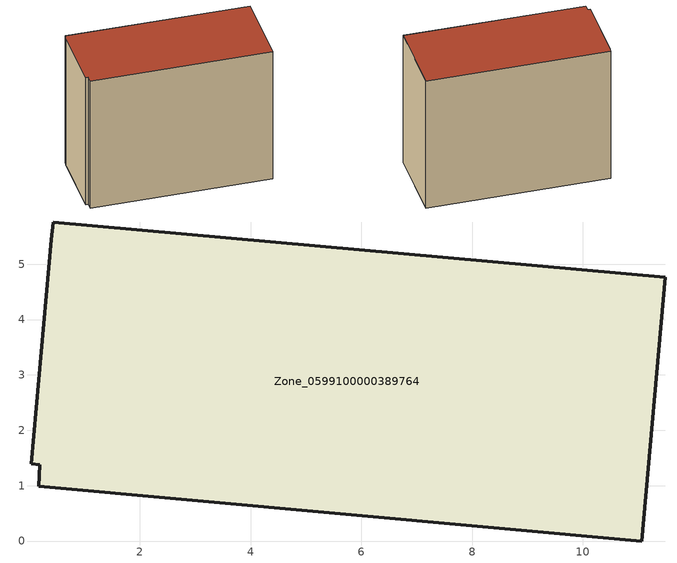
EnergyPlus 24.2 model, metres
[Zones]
Zone_0599100000389764
 floor ground (C_G): 0.44,5.76 11.49,4.76 11.06,0 0.17,0.98 0.19,1.38 0.04,1.4 0.4,5.44 z0
 wall outside (C_F): 0.4,5.44 0.04,1.4 0.19,1.38 0.17,0.98 11.06,0 11.49,4.76 0.44,5.76 0.4,5.44 z0:8.91
 roof outside (C_R): 11.49,4.76 0.44,5.76 0.4,5.44 0.04,1.4 0.19,1.38 0.17,0.98 11.06,0 z8.91
[BUILDING]
Pand.0599100000389764: North Axis=0; Terrain=City; Loads Convergence Tolerance Value=0.04; Temperature Convergence Tolerance Value=0.4; Solar Distribution=FullExterior; Maximum Number of Warmup Days=25; Minimum Number of Warmup Days=1
[Site:Location]
Rotterdam.The.Hague.AP_ZH_NLD Design_Conditions: Latitude=51.96; Longitude=4.45; Time Zone=1; Elevation=-4.5
[SITE:GROUNDTEMPERATURE:BUILDINGSURFACE]
18, 18, 18, 18, 18, 18, 18, 18, 18, 18, 18, 18
[MATERIAL] Thermal Absorptance=0.9; Solar Absorptance=0.7; Visible Absorptance=0.7
Name | Roughness | Thickness | Conductivity | Density | Specific Heat
G.TI.1992-2005 | MediumSmooth | 0.15 | 0.06 | 540 | 1210
F.TI.1992-2005 | Rough | 0.3 | 0.12 | 1920 | 840
R.TI.1992-2005 | MediumRough | 0.2 | 0.08 | 1500 | 1000
[CONSTRUCTION]
C_G: G.TI.1992-2005
C_F: F.TI.1992-2005
C_R: R.TI.1992-2005
[ZONE]
Zone_0599100000389764: Type=1; Multiplier=1; Ceiling Height=Autocalculate; Volume=Autocalculate; Floor Area=autocalculate; Part of Total Floor Area=Yes
[ZONEINFILTRATION:DESIGNFLOWRATE]
Infil_Zone_0599100000389764: Zone or ZoneList or Space or SpaceList=Zone_0599100000389764; Schedule=AlwaysOn; Design Flow Rate Calculation Method=Flow/Area; Flow Rate per Floor Area=0.0015; Constant Term Coefficient=1; Temperature Term Coefficient=0; Velocity Term Coefficient=0; Velocity Squared Term Coefficient=0
[HVACTEMPLATE:ZONE:IDEALLOADSAIRSYSTEM]
Zone_0599100000389764: Maximum Heating Supply Air Temperature=50; Minimum Cooling Supply Air Temperature=13; Maximum Heating Supply Air Humidity Ratio=0.0156; Minimum Cooling Supply Air Humidity Ratio=0.0077; Heating Limit=NoLimit; Cooling Limit=NoLimit; Dehumidification Control Type=ConstantSensibleHeatRatio; Cooling Sensible Heat Ratio=0.7; Dehumidification Setpoint=60; Humidification Control Type=None; Humidification Setpoint=30; Outdoor Air Method=None; Outdoor Air Flow Rate per Person=0.00944; Outdoor Air Flow Rate per Zone Floor Area=0; Outdoor Air Flow Rate per Zone=0; Demand Controlled Ventilation Type=None; Outdoor Air Economizer Type=NoEconomizer; Heat Recovery Type=None; Sensible Heat Recovery Effectiveness=0.7; Latent Heat Recovery Effectiveness=0.65
[ZONECONTROL:THERMOSTAT]
ThermostatControl_Zone_0599100000389764: Zone or ZoneList=Zone_0599100000389764; Control Type Schedule=DualSetpointControlType; Control 1=Thermostat_Zone_0599100000389764; Temperature Difference Between Cutout And Setpoint=0
[THERMOSTATSETPOINT:DUALSETPOINT]
Thermostat_Zone_0599100000389764: Heating Setpoint Temperature Schedule=HeatingSetpoint_Zone_0599100000389764; Cooling Setpoint Temperature Schedule=CoolingSetpoint_Zone_0599100000389764
[SCHEDULE:COMPACT]
HeatingSetpoint_Zone_0599100000389764: Through: 12/31, For: AllDays, Until: 24:00, 21
CoolingSetpoint_Zone_0599100000389764: Through: 12/31, For: AllDays, Until: 24:00, 24
DualSetpointControlType: Through: 12/31, For: AllDays, Until: 24:00, 4
AlwaysOn: Through: 12/31, For: AllDays, Until: 24:00, 1
